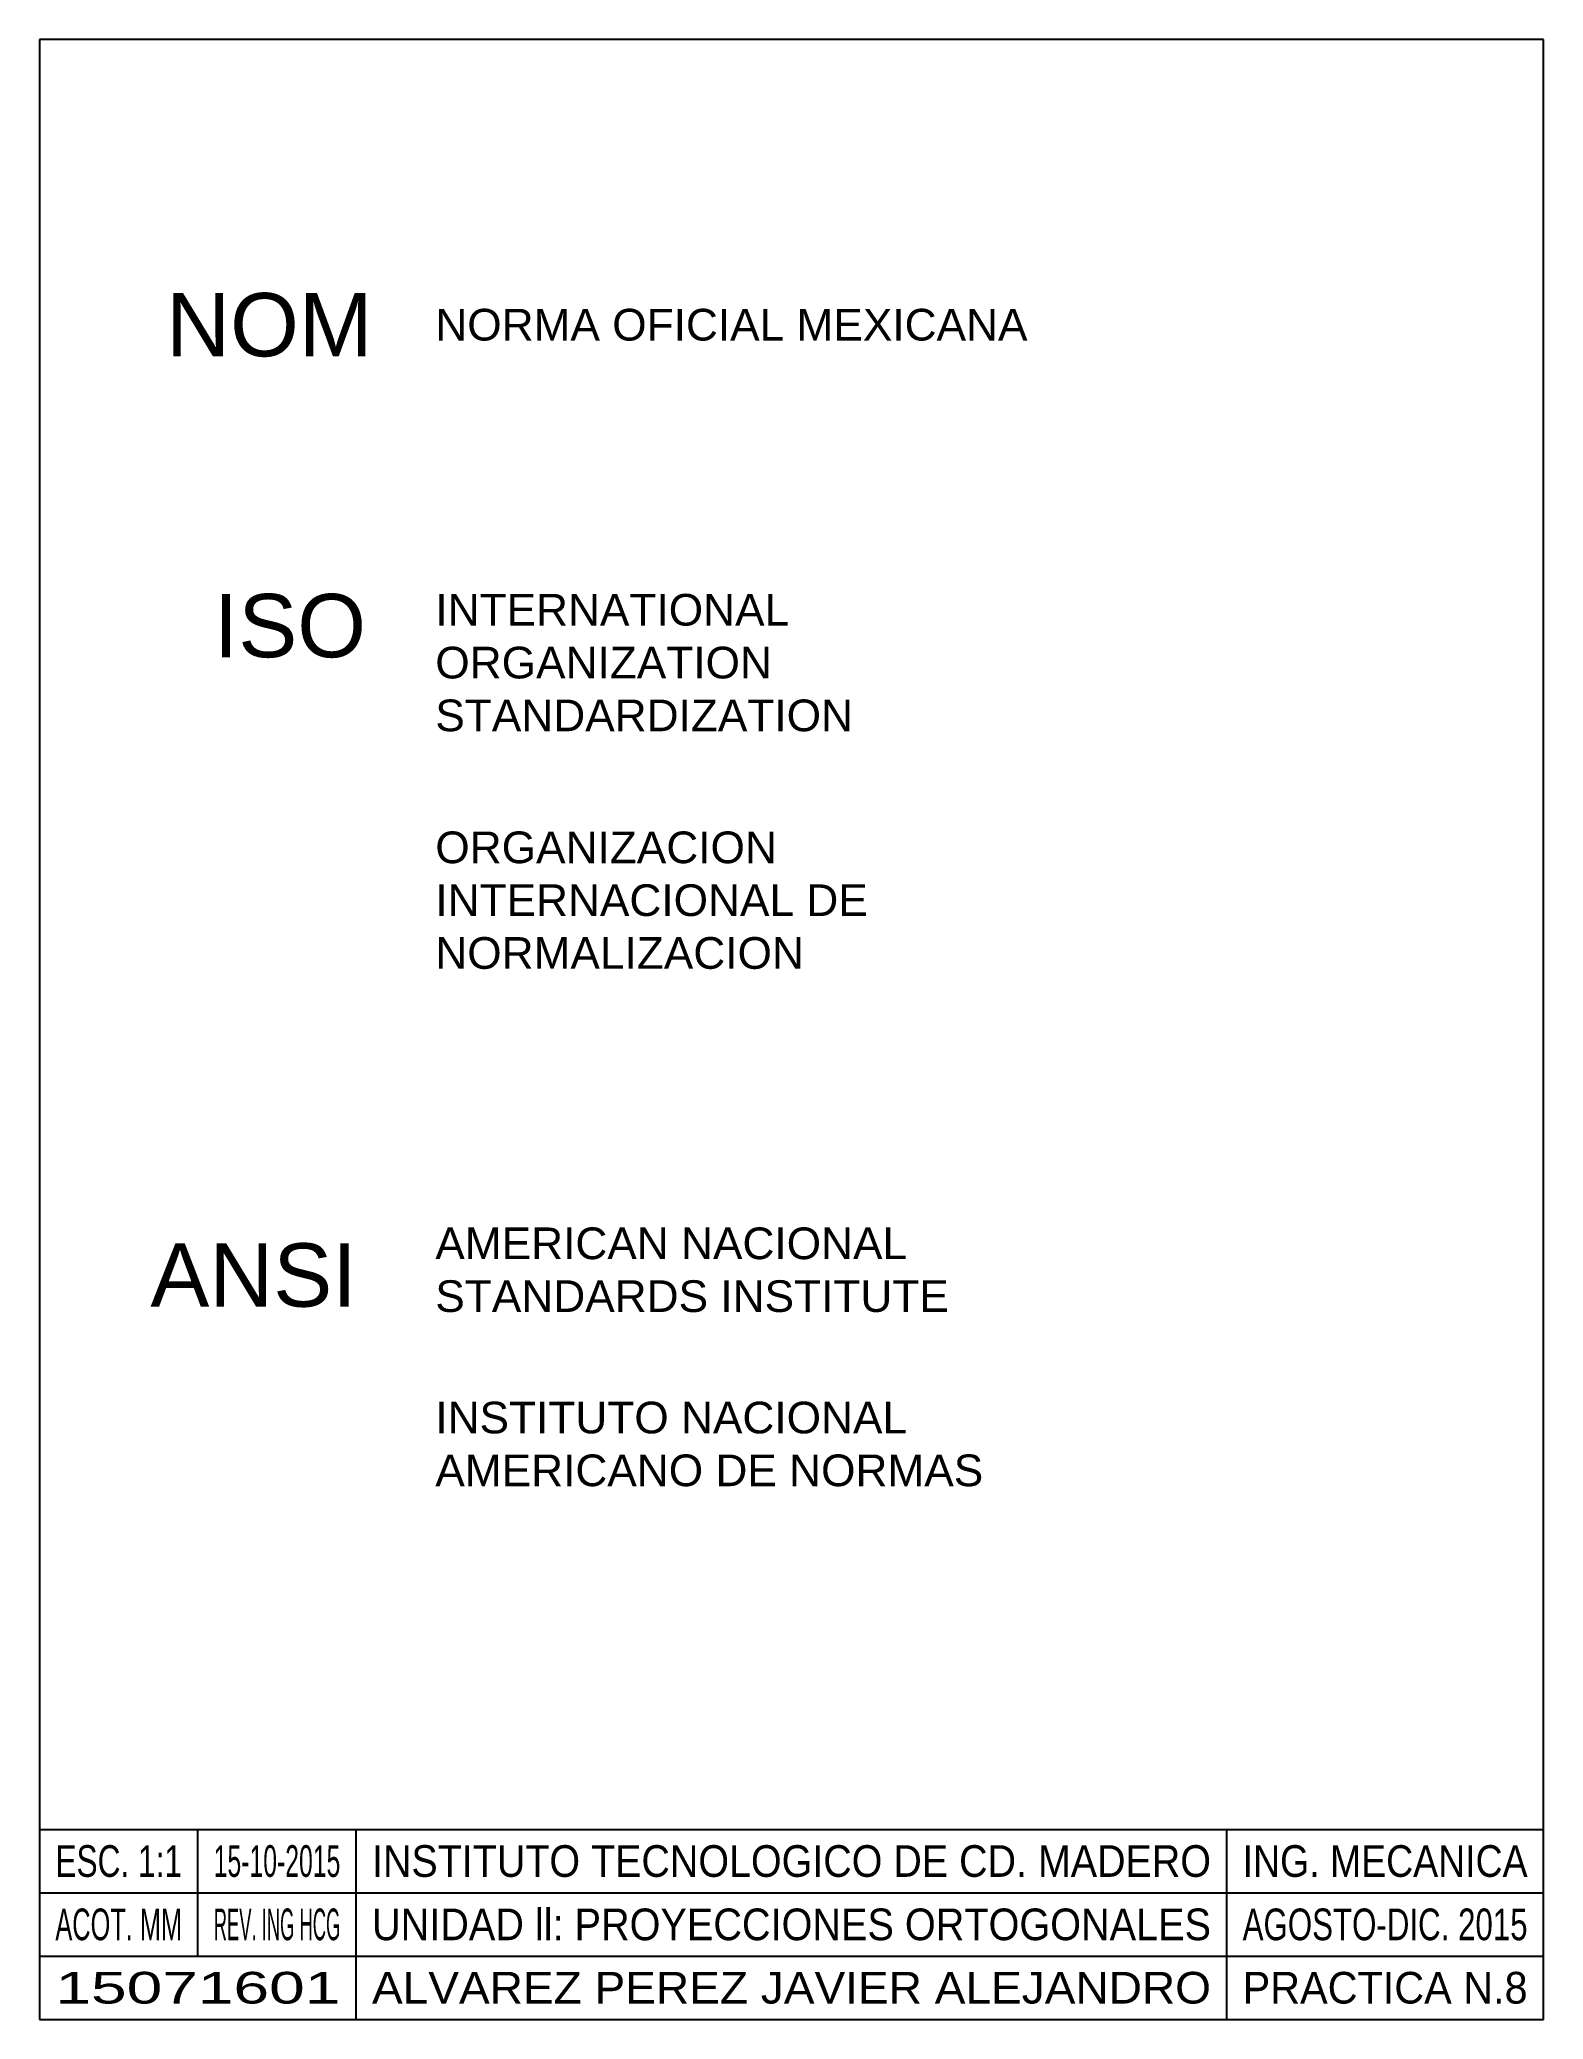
# Model space of a CAD drawing. Header units: millimetres. Extents: x 0 to 190, y 0 to 250.
import ezdxf
from ezdxf.enums import TextEntityAlignment as Align

# ---------------------------------------------------------------- set-up
doc = ezdxf.new("R2010")
doc.units = ezdxf.units.MM
doc.layers.add('RECUADRO', color=5, linetype='Continuous')
doc.layers.add('TEXTOS', color=6, linetype='Continuous')
doc.styles.get("Standard").update_dxf_attribs({"font": 'ARIAL.TTF'})

msp = doc.modelspace()

# ---------------------------------------------------------------- linework, layer by layer
at = {"layer": 'RECUADRO'}
for p, q in [((190, 250), (0, 250)), ((0, 250), (0, 0)), ((190, 0), (190, 250)), ((0, 24), (190, 24)), ((20, 8), (20, 24)), ((40, 0), (40, 24)), ((150, 0), (150, 24)), ((0, 16), (190, 16)), ((0, 8), (190, 8)), ((0, 0), (190, 0)), ((140, 0), (164, 0))]:
    msp.add_line(p, q, dxfattribs=at)

# ---------------------------------------------------------------- texts
at = {"layer": 'TEXTOS'}
for s, width, p, p2 in [('ESC. 1:1', 0.715471, (2, 18), (18, 18)), ('15-10-2015', 0.559756, (22, 18), (38, 18)), ('INSTITUTO TECNOLOGICO DE CD. MADERO', 0.891461, (42, 18), (148, 18)), ('ING. MECANICA', 0.846203, (152, 18), (188, 18)), ('ACOT. MM', 0.572712, (2, 10), (18, 10)), ('REV. ING HCG', 0.415592, (22, 10), (38, 10)), ('UNIDAD ll: PROYECCIONES ORTOGONALES', 0.896047, (42, 10), (148, 10)), ('AGOSTO-DIC. 2015', 0.706885, (152, 10), (188, 10)), ('15071601', 1.447981, (2, 2), (38, 2)), ('ALVAREZ PEREZ JAVIER ALEJANDRO', 1.040719, (42, 2), (148, 2)), ('PRACTICA N.8', 0.935015, (152, 2), (188, 2))]:
    msp.add_text(s, height=4, dxfattribs=dict(at, width=width)).set_placement(p, p2, align=Align.FIT)
at = {"layer": 'TEXTOS', "attachment_point": 1}
for s, insert, char_height in [('NOM', (16, 218), 8), ('NORMA OFICIAL MEXICANA', (50, 216), 4), ('ISO', (22, 180), 8), ('INTERNATIONAL\\PORGANIZATION\\PSTANDARDIZATION', (50, 180), 4), ('ORGANIZACION\\PINTERNACIONAL DE\\PNORMALIZACION', (50, 150), 4), ('AMERICAN NACIONAL\\PSTANDARDS INSTITUTE', (50, 100), 4), ('ANSI', (14, 98), 8), ('INSTITUTO NACIONAL\\PAMERICANO DE NORMAS', (50, 78), 4)]:
    msp.add_mtext(s, dxfattribs=dict(at, insert=insert, char_height=char_height))

doc.saveas('drawing.dxf')
